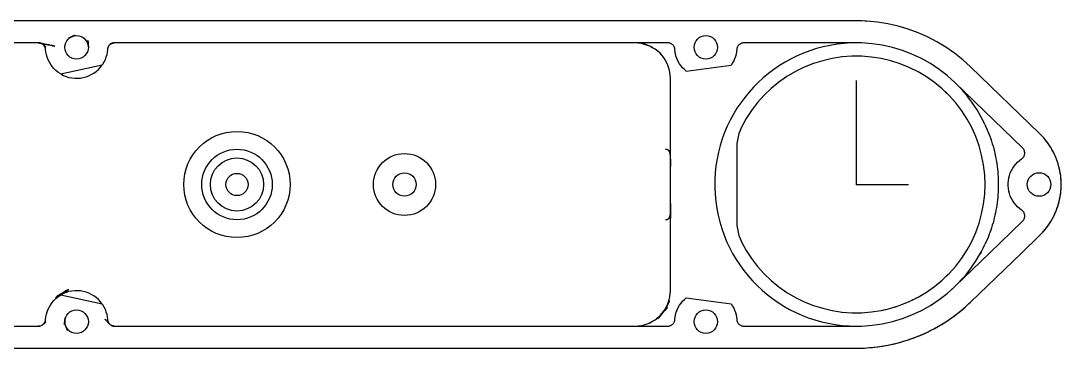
# Model space of a CAD drawing. Header units: millimetres. Extents: x -176 to 23, y -19 to 19.
# Drawn here: x -94.3 to 23.1, y -18.5 to 18.5 of the extents above; entities that cross this region are included whole.
import ezdxf

# ---------------------------------------------------------------- set-up
doc = ezdxf.new("R2010")
doc.units = ezdxf.units.MM
doc.header["$PDSIZE"] = -1

msp = doc.modelspace()

# ---------------------------------------------------------------- linework, layer by layer
at = {"color": 7, "linetype": 'Continuous', "lineweight": 25}
for p, q in [((-92.09, 15.97), (-92.09, 15.98)), ((-92.08, 15.97), (-92.09, 15.97)), ((-92.08, 15.97), (-92.08, 15.97)), ((-83.78, 16), (-83.79, 16)), ((-83.78, 16), (-83.78, 16)), ((-84.51, 15.25), (-84.51, 15.26)), ((-22.02, 14.67), (-22.06, 14.7)), ((-89.79, 12.49), (-85.11, 13.53)), ((-19.21, 12.79), (-14.13, 13.5)), ((-89.79, 12.49), (-89.79, 12.49)), ((11.28, 11.33), (11.11, 11.52)), ((12.66, 9.78), (12.67, 9.77)), ((12.67, 9.77), (12.74, 9.68)), ((14.49, 6.79), (14.94, 5.72)), ((14.46, 1.02), (14.46, 1.03)), ((13.39, -8.76), (13.34, -8.83)), ((-85.11, -13.53), (-89.79, -12.49)), ((-19.21, -12.79), (-14.13, -13.5)), ((-21.52, -13.97), (-21.65, -14.17)), ((-91.49, -15.25), (-91.49, -15.26)), ((-22.21, -14.86), (-22.12, -14.77)), ((-21.91, -14.54), (-22.09, -14.73)), ((-21.97, -14.61), (-21.89, -14.52)), ((-21.7, -14.27), (-21.85, -14.46)), ((-83.86, -15.99), (-83.85, -15.99)), ((-83.85, -15.99), (-83.85, -15.99)), ((-83.79, -16), (-83.78, -16)), ((-0.58, -15.99), (0.58, -15.99))]:
    msp.add_line(p, q, dxfattribs=at)
at = {"color": 7, "linetype": 'Continuous'}
for q in [(0, 11.76), (5.88, 0)]:
    msp.add_line((0, 0), q, dxfattribs=at)
at = {"color": 7, "linetype": 'Continuous', "lineweight": 25, "flags": 128}
for points in [[(-132, -18.5), (-52.5, -18.5), (0, -18.5), (1.18, -18.46), (2.36, -18.35), (3.53, -18.16), (4.69, -17.9), (5.83, -17.56), (6.94, -17.15), (8.02, -16.67), (9.07, -16.12), (10.09, -15.51), (11.06, -14.83), (11.99, -14.09), (12.86, -13.3), (18.6, -7.75), (20.66, -5.75), (21.13, -5.26), (21.55, -4.73), (21.93, -4.17), (22.25, -3.58), (22.53, -2.97), (22.75, -2.33), (22.92, -1.68), (23.04, -1.01), (23.09, -0.34), (23.09, 0.34), (23.04, 1.01), (22.92, 1.68), (22.75, 2.33), (22.53, 2.97), (22.25, 3.58), (21.93, 4.17), (21.55, 4.73), (21.13, 5.26), (20.66, 5.75), (12.86, 13.3), (11.99, 14.09), (11.06, 14.83), (10.09, 15.51), (9.07, 16.12), (8.02, 16.67), (6.94, 17.15), (5.83, 17.56), (4.69, 17.9), (3.53, 18.16), (2.36, 18.35), (1.18, 18.46), (0, 18.5), (-52.5, 18.5), (-132, 18.5)], [(-87.28, 16.61), (-87.24, 16.59), (-87.16, 16.52), (-87.17, 16.53), (-87.15, 16.51), (-87.08, 16.45), (-87.08, 16.45)], [(-89.79, 12.49), (-89.85, 12.53), (-90.1, 12.7), (-90.33, 12.89), (-90.55, 13.1), (-90.74, 13.33), (-90.92, 13.57), (-91.07, 13.83), (-91.21, 14.1), (-91.31, 14.38), (-91.4, 14.66), (-91.46, 14.96), (-91.49, 15.26), (-91.5, 15.32), (-91.51, 15.39), (-91.53, 15.45), (-91.55, 15.51), (-91.58, 15.57), (-91.62, 15.63), (-91.65, 15.69), (-91.7, 15.74), (-91.74, 15.79), (-91.79, 15.83), (-91.85, 15.87), (-91.91, 15.9), (-91.97, 15.93), (-92.03, 15.96), (-92.09, 15.98), (-92.16, 15.99), (-92.22, 16), (-92.29, 16), (-134.5, 16)], [(-92.23, 16), (-92.23, 16), (-92.24, 16)], [(-91.58, 15.57), (-91.58, 15.57), (-91.62, 15.63), (-91.62, 15.63), (-91.62, 15.63)], [(-86.91, 16.26), (-86.9, 16.24), (-86.85, 16.16), (-86.81, 16.08), (-86.81, 16.08)], [(-86.81, 16.08), (-86.8, 16.06), (-86.77, 15.99), (-86.76, 15.98), (-86.76, 15.98)], [(-19.21, 12.79), (-19.42, 12.98), (-19.62, 13.18), (-19.8, 13.4), (-19.96, 13.64), (-20.11, 13.89), (-20.23, 14.15), (-20.33, 14.42), (-20.41, 14.69), (-20.46, 14.97), (-20.49, 15.26), (-20.5, 15.32), (-20.51, 15.39), (-20.53, 15.45), (-20.55, 15.51), (-20.58, 15.57), (-20.62, 15.63), (-20.65, 15.69), (-20.7, 15.74), (-20.74, 15.79), (-20.79, 15.83), (-20.85, 15.87), (-20.91, 15.9), (-20.97, 15.93), (-21.03, 15.96), (-21.09, 15.98), (-21.16, 15.99), (-21.22, 16), (-21.29, 16), (-52.5, 16), (-83.71, 16), (-83.78, 16), (-83.84, 15.99), (-83.91, 15.98), (-83.97, 15.96), (-84.03, 15.93), (-84.09, 15.9), (-84.15, 15.87), (-84.21, 15.83), (-84.26, 15.79), (-84.3, 15.74), (-84.35, 15.69), (-84.38, 15.63), (-84.42, 15.57), (-84.45, 15.51), (-84.47, 15.45), (-84.49, 15.39), (-84.5, 15.32), (-84.51, 15.26), (-84.54, 14.96), (-84.6, 14.66), (-84.69, 14.38), (-84.79, 14.1), (-84.93, 13.83), (-85.08, 13.57), (-85.11, 13.53)], [(-83.97, 15.96), (-83.97, 15.96), (-83.99, 15.95)], [(-25, -16), (-24.65, -15.98), (-24.31, -15.94), (-23.96, -15.86), (-23.63, -15.76), (-23.31, -15.63), (-23, -15.46), (-22.71, -15.28), (-22.43, -15.06), (-22.17, -14.83), (-21.94, -14.57), (-21.72, -14.29), (-21.54, -14), (-21.37, -13.69), (-21.24, -13.37), (-21.14, -13.04), (-21.06, -12.69), (-21.02, -12.35), (-21, -12), (-21, 12), (-21.02, 12.35), (-21.06, 12.69), (-21.14, 13.04), (-21.24, 13.37), (-21.37, 13.69), (-21.54, 14), (-21.72, 14.29), (-21.94, 14.57), (-22.17, 14.83), (-22.43, 15.06), (-22.71, 15.28), (-23, 15.46), (-23.31, 15.63), (-23.63, 15.76), (-23.96, 15.86), (-24.31, 15.94), (-24.65, 15.98), (-25, 16)], [(-14.13, -13.5), (-13.98, -13.73), (-13.86, -13.96), (-13.75, -14.21), (-13.66, -14.46), (-13.59, -14.72), (-13.54, -14.99), (-13.51, -15.26), (-13.5, -15.32), (-13.49, -15.39), (-13.47, -15.45), (-13.45, -15.51), (-13.42, -15.57), (-13.38, -15.63), (-13.35, -15.69), (-13.3, -15.74), (-13.26, -15.79), (-13.21, -15.83), (-13.15, -15.87), (-13.09, -15.9), (-13.03, -15.93), (-12.97, -15.96), (-12.91, -15.98), (-12.84, -15.99), (-12.78, -16), (-12.71, -16), (0, -16), (0.58, -15.99), (1.75, -15.9), (2.91, -15.73), (4.05, -15.48), (5.17, -15.14), (6.26, -14.73), (7.32, -14.23), (8.34, -13.66), (9.31, -13.01), (10.23, -12.3), (11.11, -11.52), (11.13, -11.5), (15, -7.75), (18.74, -4.13), (18.79, -4.08), (18.83, -4.03), (18.87, -3.97), (18.9, -3.91), (18.93, -3.85), (18.95, -3.79), (18.97, -3.72), (18.98, -3.66), (18.98, -3.59), (18.98, -3.52), (18.98, -3.45), (18.97, -3.39), (18.95, -3.32), (18.93, -3.26), (18.9, -3.2), (18.86, -3.14), (18.83, -3.08), (18.78, -3.03), (18.74, -2.98), (18.69, -2.94), (18.63, -2.89), (18.4, -2.72), (18.17, -2.52), (17.97, -2.31), (17.78, -2.08), (17.62, -1.83), (17.47, -1.57), (17.35, -1.3), (17.25, -1.02), (17.18, -0.74), (17.13, -0.44), (17.1, -0.15), (17.1, 0.15), (17.13, 0.44), (17.18, 0.74), (17.25, 1.02), (17.35, 1.3), (17.47, 1.57), (17.62, 1.83), (17.78, 2.08), (17.97, 2.31), (18.17, 2.52), (18.4, 2.72), (18.63, 2.89), (18.69, 2.94), (18.74, 2.98), (18.78, 3.03), (18.83, 3.08), (18.86, 3.14), (18.9, 3.2), (18.93, 3.26), (18.95, 3.32), (18.97, 3.39), (18.98, 3.45), (18.98, 3.52), (18.98, 3.59), (18.98, 3.66), (18.97, 3.72), (18.95, 3.79), (18.93, 3.85), (18.9, 3.91), (18.87, 3.97), (18.83, 4.03), (18.79, 4.08), (18.74, 4.13), (11.13, 11.5), (11.11, 11.52), (10.23, 12.3), (9.31, 13.01), (8.34, 13.66), (7.32, 14.23), (6.26, 14.73), (5.17, 15.14), (4.05, 15.48), (2.91, 15.73), (1.75, 15.9), (0.58, 15.99), (0, 16), (-12.71, 16), (-12.78, 16), (-12.84, 15.99), (-12.91, 15.98), (-12.97, 15.96), (-13.03, 15.93), (-13.09, 15.9), (-13.15, 15.87), (-13.21, 15.83), (-13.26, 15.79), (-13.3, 15.74), (-13.35, 15.69), (-13.38, 15.63), (-13.42, 15.57), (-13.45, 15.51), (-13.47, 15.45), (-13.49, 15.39), (-13.5, 15.32), (-13.51, 15.26), (-13.54, 14.99), (-13.59, 14.72), (-13.66, 14.46), (-13.75, 14.21), (-13.86, 13.96), (-13.98, 13.73), (-14.13, 13.5)], [(-22.06, 14.7), (-22.06, 14.71), (-22.17, 14.83)], [(-13.5, 4.24), (-13.5, -4.24), (-13.49, -4.63), (-13.44, -5.01), (-13.37, -5.39), (-13.26, -5.76), (-13.13, -6.12), (-12.97, -6.48), (-12.44, -7.45), (-11.83, -8.38), (-11.16, -9.26), (-10.42, -10.08), (-9.62, -10.85), (-8.76, -11.56), (-7.85, -12.19), (-6.9, -12.76), (-5.9, -13.25), (-4.87, -13.66), (-3.81, -13.99), (-2.73, -14.24), (-1.63, -14.41), (-0.53, -14.49), (0.58, -14.49), (1.69, -14.4), (2.78, -14.23), (3.86, -13.98), (4.92, -13.64), (5.95, -13.22), (6.94, -12.73), (7.9, -12.16), (8.8, -11.52), (9.66, -10.82), (10.46, -10.05), (11.19, -9.22), (11.87, -8.33), (12.47, -7.4), (13, -6.43), (13.45, -5.41), (13.83, -4.37), (14.12, -3.3), (14.33, -2.21), (14.46, -1.11), (14.5, 0), (14.46, 1.11), (14.33, 2.21), (14.12, 3.3), (13.83, 4.37), (13.45, 5.41), (13, 6.43), (12.47, 7.4), (11.87, 8.33), (11.19, 9.22), (10.46, 10.05), (9.66, 10.82), (8.8, 11.52), (7.9, 12.16), (6.94, 12.73), (5.95, 13.22), (4.92, 13.64), (3.86, 13.98), (2.78, 14.23), (1.69, 14.4), (0.58, 14.49), (-0.53, 14.49), (-1.63, 14.41), (-2.73, 14.24), (-3.81, 13.99), (-4.87, 13.66), (-5.9, 13.25), (-6.9, 12.76), (-7.85, 12.19), (-8.76, 11.56), (-9.62, 10.85), (-10.42, 10.08), (-11.16, 9.26), (-11.83, 8.38), (-12.44, 7.45), (-12.97, 6.48), (-13.13, 6.12), (-13.26, 5.76), (-13.37, 5.39), (-13.44, 5.01), (-13.49, 4.63), (-13.5, 4.24)], [(18.98, 3.66), (18.97, 3.67), (18.97, 3.72)], [(14.06, -7.63), (14.06, -7.64), (13.95, -7.83), (13.95, -7.84), (13.95, -7.84)], [(12.73, -9.69), (12.67, -9.77), (12.66, -9.78), (12.65, -9.79)], [(-134.5, -16), (-92.29, -16), (-92.22, -16), (-92.16, -15.99), (-92.09, -15.98), (-92.03, -15.96), (-91.97, -15.93), (-91.91, -15.9), (-91.85, -15.87), (-91.79, -15.83), (-91.74, -15.79), (-91.7, -15.74), (-91.65, -15.69), (-91.62, -15.63), (-91.58, -15.57), (-91.55, -15.51), (-91.53, -15.45), (-91.51, -15.39), (-91.5, -15.32), (-91.49, -15.26), (-91.46, -14.96), (-91.4, -14.66), (-91.31, -14.38), (-91.21, -14.1), (-91.07, -13.83), (-90.92, -13.57), (-90.74, -13.33), (-90.55, -13.1), (-90.33, -12.89), (-90.1, -12.7), (-89.85, -12.53), (-89.79, -12.49)], [(-85.11, -13.53), (-85.08, -13.57), (-84.93, -13.83), (-84.79, -14.1), (-84.69, -14.38), (-84.6, -14.66), (-84.54, -14.96), (-84.51, -15.26), (-84.5, -15.32), (-84.49, -15.39), (-84.47, -15.45), (-84.45, -15.51), (-84.42, -15.57), (-84.38, -15.63), (-84.35, -15.69), (-84.3, -15.74), (-84.26, -15.79), (-84.21, -15.83), (-84.15, -15.87), (-84.09, -15.9), (-84.03, -15.93), (-83.97, -15.96), (-83.91, -15.98), (-83.84, -15.99), (-83.78, -16), (-83.71, -16), (-52.5, -16), (-21.29, -16), (-21.22, -16), (-21.16, -15.99), (-21.09, -15.98), (-21.03, -15.96), (-20.97, -15.93), (-20.91, -15.9), (-20.85, -15.87), (-20.79, -15.83), (-20.74, -15.79), (-20.7, -15.74), (-20.65, -15.69), (-20.62, -15.63), (-20.58, -15.57), (-20.55, -15.51), (-20.53, -15.45), (-20.51, -15.39), (-20.5, -15.32), (-20.49, -15.26), (-20.46, -14.97), (-20.41, -14.69), (-20.33, -14.42), (-20.23, -14.15), (-20.11, -13.89), (-19.96, -13.64), (-19.8, -13.4), (-19.62, -13.18), (-19.42, -12.98), (-19.21, -12.79)], [(-22.47, -15.09), (-22.43, -15.06), (-22.37, -15.01)], [(-21.76, -14.34), (-21.73, -14.29), (-21.69, -14.24)], [(-92.23, -16), (-92.23, -16), (-92.22, -16), (-92.22, -16)], [(-89.05, -16.3), (-89.09, -16.26), (-89.14, -16.17), (-89.12, -16.2), (-89.15, -16.16), (-89.19, -16.09), (-89.19, -16.09)], [(-83.99, -15.95), (-83.97, -15.96), (-83.97, -15.96)], [(-83.84, -15.99), (-83.84, -15.99), (-83.84, -15.99)], [(-23.09, -15.51), (-23, -15.46), (-22.97, -15.44)], [(-88.81, -16.54), (-88.85, -16.51), (-88.91, -16.46), (-88.91, -16.46)]]:
    msp.add_lwpolyline(points, dxfattribs=at)
at = {"color": 7, "linetype": 'Continuous', "lineweight": 25}
for centre, radius in [((-88, 15.5), 1.33), ((-17, 15.5), 1.32), ((-69.9, 0), 6), ((-69.9, 0), 3.98), ((-69.9, 0), 3), ((-51, 0), 3.5), ((-69.9, 0), 1.25), ((-51, 0), 1.32), ((20.6, 0), 1.33), ((-88, -15.5), 1.33), ((-17, -15.5), 1.32)]:
    msp.add_circle(centre, radius, dxfattribs=at)
for centre, radius, start, end in [((0, 0), 16, 92.093, 269.9968), ((-88, 15.5), 3.5, 239.2544, 325.7411), ((1.21, 0.72), 14.6, 24.5693, 39.1383), ((0, 0), 16, 309.7674, 334.8837), ((-88, -15.5), 3.5, 34.2589, 120.7456)]:
    msp.add_arc(centre, radius, start, end, dxfattribs=at)
for points, knots in [([(1.18, 18.46), (1.18, 18.46), (0.93, 18.48), (0.4, 18.48), (0.01, 18.5), (0, 18.5), (0, 18.5)], [0, 0, 0, 0, 0.003136, 0.981508, 0.991817, 1, 1, 1, 1]), ([(1.21, 18.46), (1.21, 18.46), (1.2, 18.46), (1.2, 18.46), (1.19, 18.46), (1.19, 18.46)], [0, 0, 0, 0, 0.139998, 0.793244, 1, 1, 1, 1]), ([(-88.57, 16.7), (-88.57, 16.7), (-88.55, 16.7), (-89.27, 16.4), (-87.84, 17), (-88.49, 16.73), (-88.48, 16.74), (-88.47, 16.74)], [0, 0, 0, 0, 0.0426517, 0.4904601, 0.5017992, 0.9194624, 1, 1, 1, 1]), ([(-88.81, 16.54), (-88.84, 16.53), (-88.87, 16.51), (-88.58, 16.7), (-88.67, 16.65), (-88.67, 16.64), (-88.67, 16.64)], [0, 0, 0, 0, 0.438096, 0.533651, 0.937048, 1, 1, 1, 1]), ([(-88.71, 16.62), (-88.75, 16.6), (-88.81, 16.57), (-88.57, 16.69), (-88.58, 16.69), (-88.58, 16.69)], [0, 0, 0, 0, 0.72668, 0.8475, 1, 1, 1, 1]), ([(-88.48, 16.74), (-88.49, 16.73), (-88.5, 16.73), (-88.4, 16.76), (-88.36, 16.77)], [0, 0, 0, 0, 0.665164, 1, 1, 1, 1]), ([(-87.44, 16.7), (-87.44, 16.7), (-87.44, 16.7), (-87.42, 16.69), (-87.41, 16.68), (-87.41, 16.68)], [0, 0, 0, 0, 0.156088, 0.493367, 1, 1, 1, 1]), ([(-87.08, 16.45), (-87.13, 16.51), (-87.2, 16.58), (-86.91, 16.26), (-86.97, 16.33), (-87.02, 16.4)], [0, 0, 0, 0, 0.494946, 0.536157, 1, 1, 1, 1]), ([(-86.69, 15.7), (-86.71, 16.2), (-86.73, 16.71), (-86.68, 15.58), (-86.68, 15.56)], [0, 0, 0, 0, 0.984061, 1, 1, 1, 1]), ([(-92.28, 16), (-92.28, 16), (-92.28, 16), (-91.89, 15.98), (-92.06, 15.99), (-92.23, 16)], [0, 0, 0, 0, 0.020085, 0.080358, 1, 1, 1, 1]), ([(-92.2, 15.99), (-92.2, 15.99), (-92.2, 15.99), (-92.09, 15.98), (-92.13, 15.99), (-92.16, 15.99)], [0, 0, 0, 0, 0.017223, 0.236341, 1, 1, 1, 1]), ([(-92.16, 15.99), (-92.16, 15.99), (-92.16, 15.99), (-92.16, 15.99), (-92.17, 15.99)], [0, 0, 0, 0, 0.397608, 1, 1, 1, 1]), ([(-92.16, 15.99), (-92.13, 15.98), (-89.25, 15.38), (-90.68, 15.68), (-92.09, 15.97)], [0, 0, 0, 0, 0.007504, 1, 1, 1, 1]), ([(-92.02, 15.95), (-92.02, 15.95), (-92.03, 15.96), (-92.03, 15.96), (-92.03, 15.96)], [0, 0, 0, 0, 0.848282, 1, 1, 1, 1]), ([(-91.96, 15.93), (-91.96, 15.93), (-91.96, 15.93), (-91.97, 15.93), (-91.96, 15.93), (-91.97, 15.93), (-91.97, 15.93)], [0, 0, 0, 0, 0.109673, 0.200668, 0.846173, 1, 1, 1, 1]), ([(-91.9, 15.9), (-91.89, 15.9), (-91.89, 15.89), (-91.94, 15.92), (-91.93, 15.91), (-91.91, 15.9)], [0, 0, 0, 0, 0.247606, 0.259778, 1, 1, 1, 1]), ([(-91.84, 15.86), (-91.84, 15.86), (-91.83, 15.85), (-91.83, 15.86), (-91.86, 15.88), (-91.86, 15.87), (-91.85, 15.87)], [0, 0, 0, 0, 0.232997, 0.596072, 0.617907, 1, 1, 1, 1]), ([(-91.79, 15.82), (-91.79, 15.82), (-91.79, 15.82), (-91.81, 15.84), (-91.81, 15.84), (-91.8, 15.83)], [0, 0, 0, 0, 0.151122, 0.194658, 1, 1, 1, 1]), ([(-91.74, 15.78), (-91.74, 15.78), (-91.74, 15.78), (-91.75, 15.79), (-91.75, 15.79)], [0, 0, 0, 0, 0.358214, 1, 1, 1, 1]), ([(-91.7, 15.74), (-91.5, 15.53), (-91.31, 15.32), (-91.7, 15.74), (-91.7, 15.74), (-91.7, 15.74)], [0, 0, 0, 0, 0.994578, 0.996881, 1, 1, 1, 1]), ([(-91.62, 15.63), (-91.62, 15.63), (-91.62, 15.63), (-91.65, 15.69), (-91.65, 15.69), (-91.65, 15.69)], [0, 0, 0, 0, 0.0012138, 0.9978123, 1, 1, 1, 1]), ([(-91.51, 15.39), (-91.51, 15.39), (-91.51, 15.39), (-91.53, 15.45), (-91.53, 15.45), (-91.53, 15.45), (-91.53, 15.45), (-91.53, 15.45), (-91.55, 15.51), (-91.55, 15.51), (-91.55, 15.51)], [0, 0, 0, 0, 0.002538, 0.500304, 0.501721, 0.502329, 0.502433, 0.502682, 0.999845, 1, 1, 1, 1]), ([(-89.32, 15.63), (-89.32, 15.63), (-89.32, 15.64), (-89.32, 15.65), (-89.31, 15.66)], [0, 0, 0, 0, 0.120604, 1, 1, 1, 1]), ([(-86.76, 15.97), (-86.77, 15.99), (-86.77, 16.01), (-86.73, 15.88), (-86.73, 15.87), (-86.73, 15.88), (-86.73, 15.88)], [0, 0, 0, 0, 0.2664343, 0.3287282, 0.4958081, 1, 1, 1, 1]), ([(-86.72, 15.85), (-86.72, 15.85), (-86.72, 15.85), (-86.71, 15.81), (-86.71, 15.8), (-86.71, 15.8)], [0, 0, 0, 0, 0.325684, 0.493042, 1, 1, 1, 1]), ([(-86.69, 15.27), (-86.69, 15.27), (-86.69, 15.27), (-86.7, 15.25), (-86.7, 15.24)], [0, 0, 0, 0, 0.409441, 1, 1, 1, 1]), ([(-83.91, 15.97), (-83.86, 15.98), (-83.73, 16.01), (-84.59, 15.83), (-83.64, 16.03), (-83.87, 15.98), (-83.86, 15.99), (-83.85, 15.99)], [0, 0, 0, 0, 0.344866, 0.79443, 0.805489, 0.956643, 1, 1, 1, 1]), ([(-84.45, 15.51), (-84.45, 15.51), (-84.45, 15.51), (-84.47, 15.45), (-84.47, 15.45), (-84.47, 15.45), (-84.49, 15.39), (-84.49, 15.39), (-84.49, 15.39)], [0, 0, 0, 0, 0.000424, 0.497596, 0.497711, 0.498023, 0.996364, 1, 1, 1, 1]), ([(-84.38, 15.63), (-84.38, 15.63), (-84.38, 15.63), (-84.42, 15.57), (-84.42, 15.57), (-84.42, 15.57)], [0, 0, 0, 0, 0.00207, 0.996874, 1, 1, 1, 1]), ([(-84.35, 15.69), (-84.35, 15.69), (-84.35, 15.69), (-84.38, 15.63), (-84.38, 15.63), (-84.38, 15.63)], [0, 0, 0, 0, 0.001679, 0.998602, 1, 1, 1, 1]), ([(-84.25, 15.79), (-84.25, 15.79), (-84.26, 15.79), (-84.26, 15.78), (-84.26, 15.78), (-84.26, 15.78)], [0, 0, 0, 0, 0.455855, 0.705562, 1, 1, 1, 1]), ([(-84.2, 15.83), (-84.2, 15.83), (-84.2, 15.83), (-84.21, 15.83), (-84.21, 15.82), (-84.21, 15.82)], [0, 0, 0, 0, 0.43386, 0.621519, 1, 1, 1, 1]), ([(-84.15, 15.87), (-84.13, 15.88), (-84.12, 15.89), (-84.16, 15.86), (-84.16, 15.86), (-84.16, 15.86)], [0, 0, 0, 0, 0.896385, 0.915275, 1, 1, 1, 1]), ([(-84.09, 15.9), (-84.08, 15.91), (-84.07, 15.92), (-84.12, 15.89), (-84.11, 15.89), (-84.1, 15.9)], [0, 0, 0, 0, 0.498717, 0.510184, 1, 1, 1, 1]), ([(-84.03, 15.93), (-84.03, 15.93), (-84.05, 15.92), (-84.03, 15.93), (-84.04, 15.93), (-84.04, 15.93), (-84.04, 15.93)], [0, 0, 0, 0, 0.052284, 0.709835, 0.815502, 1, 1, 1, 1]), ([(-83.96, 15.96), (-83.94, 15.96), (-83.93, 15.97), (-83.92, 15.97), (-83.92, 15.97)], [0, 0, 0, 0, 0.9231588, 1, 1, 1, 1]), ([(-83.9, 15.98), (-83.9, 15.98), (-83.91, 15.98), (-83.91, 15.97), (-83.92, 15.97), (-83.92, 15.97)], [0, 0, 0, 0, 0.235493, 0.354692, 1, 1, 1, 1]), ([(-83.84, 15.99), (-83.84, 15.99), (-83.84, 15.99), (-83.85, 15.99), (-83.85, 15.99), (-83.86, 15.99)], [0, 0, 0, 0, 0.021092, 0.284182, 1, 1, 1, 1]), ([(-83.85, 15.99), (-83.85, 15.99), (-83.84, 15.99), (-83.78, 16), (-83.78, 16), (-83.78, 16)], [0, 0, 0, 0, 0.125031, 0.960425, 1, 1, 1, 1]), ([(-23.65, 15.76), (-23.68, 15.77), (-24.61, 16.07), (-22.66, 15.4), (-25.04, 16.34), (-23.38, 15.65), (-23.37, 15.65), (-23.36, 15.65)], [0, 0, 0, 0, 0.013458, 0.4282233, 0.9481233, 0.9899225, 1, 1, 1, 1]), ([(-22.99, 15.46), (-22.99, 15.46), (-23.01, 15.47), (-23.05, 15.49), (-23.08, 15.51)], [0, 0, 0, 0, 0.194706, 1, 1, 1, 1]), ([(-2.73, 14.24), (-2.73, 14.24), (-2.73, 14.24), (-2.73, 14.24), (-2.73, 14.24)], [0, 0, 0, 0, 0.544205, 1, 1, 1, 1]), ([(-1.63, 14.41), (-1.63, 14.41), (-1.63, 14.41), (-1.64, 14.41), (-1.64, 14.41)], [0, 0, 0, 0, 0.5063637, 1, 1, 1, 1]), ([(-0.52, 14.49), (-0.53, 14.49), (-0.53, 14.49), (-0.53, 14.49), (-0.53, 14.49)], [0, 0, 0, 0, 0.395121, 1, 1, 1, 1]), ([(0.59, 14.49), (0.59, 14.49), (0.58, 14.49), (0.58, 14.49), (0.57, 14.49)], [0, 0, 0, 0, 0.381178, 1, 1, 1, 1]), ([(2.79, 14.23), (2.79, 14.23), (2.78, 14.23), (2.78, 14.23), (2.78, 14.23)], [0, 0, 0, 0, 0.599961, 1, 1, 1, 1]), ([(11.99, 14.09), (11.99, 14.09), (11.99, 14.09), (11.99, 14.09), (11.99, 14.09), (11.99, 14.09)], [0, 0, 0, 0, 0.463692, 0.946545, 1, 1, 1, 1]), ([(-5.89, 13.25), (-5.9, 13.25), (-5.9, 13.25), (-5.9, 13.24), (-5.91, 13.24)], [0, 0, 0, 0, 0.488774, 1, 1, 1, 1]), ([(-4.87, 13.66), (-4.87, 13.66), (-4.87, 13.66), (-4.87, 13.66), (-4.88, 13.66)], [0, 0, 0, 0, 0.415739, 1, 1, 1, 1]), ([(-3.81, 13.99), (-3.81, 13.99), (-3.81, 13.99), (-3.81, 13.99), (-3.81, 13.99)], [0, 0, 0, 0, 0.4349576, 1, 1, 1, 1]), ([(3.87, 13.97), (3.87, 13.97), (3.86, 13.98), (3.86, 13.98), (3.86, 13.98)], [0, 0, 0, 0, 0.535327, 1, 1, 1, 1]), ([(4.93, 13.64), (4.93, 13.64), (4.92, 13.64), (4.91, 13.64), (4.91, 13.64)], [0, 0, 0, 0, 0.413481, 1, 1, 1, 1]), ([(5.95, 13.22), (5.95, 13.22), (5.95, 13.22), (5.94, 13.23), (5.94, 13.23)], [0, 0, 0, 0, 0.34954, 1, 1, 1, 1]), ([(-7.85, 12.19), (-7.85, 12.19), (-7.85, 12.19), (-7.85, 12.19), (-7.86, 12.19)], [0, 0, 0, 0, 0.401453, 1, 1, 1, 1]), ([(6.95, 12.72), (6.95, 12.73), (6.94, 12.73), (6.94, 12.73), (6.93, 12.73)], [0, 0, 0, 0, 0.550543, 1, 1, 1, 1]), ([(7.9, 12.16), (7.9, 12.16), (7.89, 12.16), (7.89, 12.17), (7.89, 12.17)], [0, 0, 0, 0, 0.42472, 1, 1, 1, 1]), ([(-9.61, 10.85), (-9.62, 10.85), (-9.62, 10.85), (-9.62, 10.85), (-9.62, 10.85)], [0, 0, 0, 0, 0.546112, 1, 1, 1, 1]), ([(-8.76, 11.56), (-8.76, 11.56), (-8.76, 11.55), (-8.76, 11.55), (-8.76, 11.55)], [0, 0, 0, 0, 0.464635, 1, 1, 1, 1]), ([(8.81, 11.52), (8.81, 11.52), (8.8, 11.52), (8.8, 11.53), (8.79, 11.53)], [0, 0, 0, 0, 0.363072, 1, 1, 1, 1]), ([(10.05, 10.44), (10.12, 10.37), (10.38, 10.12), (9.84, 10.66), (9.66, 10.82), (9.66, 10.82)], [0, 0, 0, 0, 0.275399, 0.999484, 1, 1, 1, 1]), ([(9.67, 10.81), (9.67, 10.81), (9.66, 10.81), (9.66, 10.81), (9.66, 10.81)], [0, 0, 0, 0, 0.568316, 1, 1, 1, 1]), ([(11.28, 11.33), (11.55, 11.07), (11.81, 10.8), (11.92, 10.68), (11.92, 10.68), (11.92, 10.68), (11.92, 10.68), (11.93, 10.66), (11.92, 10.67), (12.01, 10.56), (12.29, 10.23), (12.53, 9.94)], [0, 0, 0, 0, 0.445459, 0.445489, 0.44564, 0.446211, 0.446308, 0.446385, 0.489901, 0.543498, 1, 1, 1, 1]), ([(-10.42, 10.09), (-10.42, 10.09), (-10.42, 10.08), (-10.42, 10.08), (-10.42, 10.08)], [0, 0, 0, 0, 0.369413, 1, 1, 1, 1]), ([(10.46, 10.04), (10.46, 10.04), (10.46, 10.05), (10.45, 10.05), (10.45, 10.06)], [0, 0, 0, 0, 0.387645, 1, 1, 1, 1]), ([(-11.83, 8.38), (-11.83, 8.38), (-11.83, 8.38), (-11.84, 8.38), (-11.84, 8.37)], [0, 0, 0, 0, 0.517779, 1, 1, 1, 1]), ([(-11.16, 9.26), (-11.16, 9.26), (-11.16, 9.26), (-11.16, 9.26), (-11.16, 9.25)], [0, 0, 0, 0, 0.441769, 1, 1, 1, 1]), ([(11.2, 9.21), (11.2, 9.21), (11.19, 9.22), (11.19, 9.22), (11.19, 9.22)], [0, 0, 0, 0, 0.337365, 1, 1, 1, 1]), ([(11.87, 8.32), (11.87, 8.33), (11.87, 8.33), (11.86, 8.34), (11.86, 8.34)], [0, 0, 0, 0, 0.670196, 1, 1, 1, 1]), ([(-12.44, 7.45), (-12.44, 7.45), (-12.44, 7.45), (-12.44, 7.45), (-12.44, 7.45)], [0, 0, 0, 0, 0.5003002, 1, 1, 1, 1]), ([(12.48, 7.38), (12.47, 7.39), (12.47, 7.4), (12.46, 7.41), (12.46, 7.41)], [0, 0, 0, 0, 0.56814, 1, 1, 1, 1]), ([(-13.13, 6.13), (-13.13, 6.12), (-13.13, 6.12), (-13.13, 6.12), (-13.13, 6.12)], [0, 0, 0, 0, 0.353185, 1, 1, 1, 1]), ([(13, 6.42), (13, 6.42), (13, 6.43), (13, 6.43), (13, 6.43)], [0, 0, 0, 0, 0.708147, 1, 1, 1, 1]), ([(-13.26, 5.76), (-13.26, 5.76), (-13.26, 5.76), (-13.26, 5.76), (-13.26, 5.76)], [0, 0, 0, 0, 0.574755, 1, 1, 1, 1]), ([(13.46, 5.39), (13.46, 5.4), (13.45, 5.41), (13.45, 5.42), (13.45, 5.43)], [0, 0, 0, 0, 0.6154598, 1, 1, 1, 1]), ([(14.94, 5.72), (15.08, 5.35), (15.34, 4.62), (15.63, 3.48), (15.84, 2.33), (15.97, 1.17), (16.01, 0), (15.97, -1.17), (15.84, -2.33), (15.63, -3.48), (15.33, -4.61), (14.96, -5.72), (14.65, -6.44), (14.49, -6.79)], [0, 0, 0, 0, 0.090909, 0.181818, 0.272727, 0.363636, 0.454545, 0.545455, 0.636364, 0.727273, 0.818182, 0.909091, 1, 1, 1, 1]), ([(21.55, 4.74), (21.54, 4.74), (21.44, 4.88), (21.29, 5.06), (21.13, 5.26), (21.13, 5.26), (21.13, 5.26)], [0, 0, 0, 0, 0.028979, 0.96677, 0.991583, 1, 1, 1, 1]), ([(21.92, 4.18), (21.92, 4.18), (21.9, 4.22), (21.68, 4.53), (21.57, 4.71), (21.56, 4.72), (21.55, 4.73)], [0, 0, 0, 0, 0.034469, 0.912605, 0.977859, 1, 1, 1, 1]), ([(-21.55, 4), (-21.54, 4), (-21.52, 4), (-21.5, 4), (-21.47, 4), (-21.44, 3.99), (-21.4, 3.99), (-21.37, 3.97), (-21.35, 3.97), (-21.32, 3.95), (-21.3, 3.94), (-21.27, 3.92), (-21.25, 3.9), (-21.22, 3.88), (-21.21, 3.86), (-21.19, 3.84), (-21.17, 3.81), (-21.15, 3.78), (-21.13, 3.74), (-21.12, 3.72), (-21.12, 3.71), (-21.11, 3.68), (-21.09, 3.64), (-21.08, 3.59), (-21.07, 3.55), (-21.06, 3.51), (-21.05, 3.47), (-21.05, 3.43), (-21.04, 3.37), (-21.03, 3.33), (-21.03, 3.28), (-21.02, 3.23), (-21.02, 3.17), (-21.01, 3.12), (-21.01, 3.07), (-21.01, 3.03), (-21.01, 2.95), (-21.01, 2.89), (-21, 2.8), (-21, 2.75), (-21, 2.68), (-21, 2.62), (-21, 2.56), (-21, 2.46), (-21, 2.4), (-21, 2.3), (-21, 2.24), (-21, 2.14), (-21, 2.09), (-21, 2.04)], [0, 0, 0, 0, 0.006043, 0.040522, 0.041216, 0.067936, 0.091124, 0.128261, 0.139844, 0.144265, 0.186597, 0.187221, 0.233599, 0.244879, 0.251065, 0.279663, 0.301635, 0.325193, 0.357671, 0.364487, 0.37057, 0.385631, 0.413124, 0.433051, 0.468183, 0.479945, 0.491862, 0.522959, 0.526669, 0.573545, 0.577543, 0.593167, 0.632016, 0.642486, 0.649803, 0.686428, 0.691276, 0.739835, 0.740806, 0.788444, 0.795175, 0.802937, 0.849539, 0.8529, 0.90219, 0.903897, 0.951123, 0.958256, 1, 1, 1, 1]), ([(-13.49, 4.63), (-13.49, 4.63), (-13.49, 4.63), (-13.49, 4.63), (-13.49, 4.63)], [0, 0, 0, 0, 0.739184, 1, 1, 1, 1]), ([(13.83, 4.35), (13.83, 4.36), (13.83, 4.37), (13.82, 4.38), (13.82, 4.39)], [0, 0, 0, 0, 0.512345, 1, 1, 1, 1]), ([(22.25, 3.58), (22.25, 3.58), (22.24, 3.6), (22.04, 3.97), (21.94, 4.14), (21.93, 4.16), (21.93, 4.17)], [0, 0, 0, 0, 0.0189061, 0.8260417, 0.9394482, 1, 1, 1, 1]), ([(22.27, 3.54), (22.27, 3.54), (22.27, 3.55), (22.25, 3.59), (22.25, 3.58), (22.25, 3.58)], [0, 0, 0, 0, 0.397196, 0.968371, 1, 1, 1, 1]), ([(14.12, 3.29), (14.12, 3.29), (14.12, 3.3), (14.12, 3.31), (14.12, 3.32)], [0, 0, 0, 0, 0.365823, 1, 1, 1, 1]), ([(22.53, 2.96), (22.53, 2.96), (22.53, 2.97), (22.53, 2.97), (22.53, 2.97), (22.53, 2.97)], [0, 0, 0, 0, 0.202175, 0.857338, 1, 1, 1, 1]), ([(14.33, 2.21), (14.33, 2.21), (14.33, 2.21), (14.33, 2.22), (14.33, 2.22)], [0, 0, 0, 0, 0.296971, 1, 1, 1, 1]), ([(22.92, 1.68), (22.92, 1.7), (22.88, 1.85), (22.82, 2.08), (22.75, 2.34), (22.75, 2.33), (22.75, 2.33)], [0, 0, 0, 0, 0.063886, 0.870384, 0.918893, 1, 1, 1, 1]), ([(23.04, 1.01), (23.04, 1.01), (23.04, 1.01), (23.02, 1.13), (22.97, 1.38), (22.93, 1.63), (22.93, 1.65), (22.92, 1.66), (22.92, 1.67)], [0, 0, 0, 0, 0.012062, 0.053867, 0.83654, 0.938591, 0.977388, 1, 1, 1, 1]), ([(23.09, 0.34), (23.09, 0.34), (23.09, 0.37), (23.05, 0.75), (23.04, 0.98), (23.04, 1), (23.04, 1)], [0, 0, 0, 0, 0.018004, 0.862916, 0.926989, 1, 1, 1, 1]), ([(23.09, 0.29), (23.09, 0.3), (23.09, 0.31), (23.09, 0.35), (23.09, 0.34), (23.09, 0.34)], [0, 0, 0, 0, 0.364261, 0.957963, 1, 1, 1, 1]), ([(14.46, -1.11), (14.46, -1.11), (14.46, -1.11), (14.46, -1.1), (14.46, -1.1)], [0, 0, 0, 0, 0.256781, 1, 1, 1, 1]), ([(22.92, -1.67), (22.92, -1.67), (22.93, -1.65), (22.99, -1.27), (23.03, -1.06), (23.03, -1.03), (23.04, -1.01)], [0, 0, 0, 0, 0.084225, 0.859687, 0.953942, 1, 1, 1, 1]), ([(23.04, -1), (23.04, -0.98), (23.06, -0.77), (23.08, -0.57), (23.09, -0.34), (23.09, -0.34), (23.09, -0.34)], [0, 0, 0, 0, 0.07269, 0.878479, 0.964908, 1, 1, 1, 1]), ([(-21, -2.16), (-21, -2.68), (-21, -3.23), (-21, -3.78), (-21, -3.82)], [0, 0, 0, 0, 0.929606, 1, 1, 1, 1]), ([(14.33, -2.22), (14.33, -2.22), (14.33, -2.21), (14.33, -2.21), (14.33, -2.21)], [0, 0, 0, 0, 0.672521, 1, 1, 1, 1]), ([(22.53, -2.97), (22.53, -2.96), (22.53, -2.96), (22.63, -2.69), (22.7, -2.5), (22.75, -2.35), (22.75, -2.34)], [0, 0, 0, 0, 0.008938, 0.149976, 0.906443, 1, 1, 1, 1]), ([(22.75, -2.33), (22.76, -2.32), (22.76, -2.3), (22.87, -1.88), (22.91, -1.71), (22.92, -1.69), (22.92, -1.68)], [0, 0, 0, 0, 0.073348, 0.776152, 0.916139, 1, 1, 1, 1]), ([(-21, -2.48), (-21, -2.49), (-21, -2.54), (-21, -2.6), (-21, -2.66), (-21, -2.72), (-21, -2.78), (-21.01, -2.87), (-21.01, -2.93), (-21.01, -3.01), (-21.01, -3.06), (-21.01, -3.11), (-21.02, -3.15), (-21.02, -3.2), (-21.02, -3.25), (-21.03, -3.3), (-21.03, -3.36), (-21.04, -3.41), (-21.05, -3.46), (-21.06, -3.49), (-21.06, -3.52), (-21.07, -3.58), (-21.09, -3.62), (-21.1, -3.66), (-21.11, -3.69), (-21.12, -3.71), (-21.13, -3.74), (-21.14, -3.77), (-21.16, -3.8), (-21.19, -3.84), (-21.21, -3.86), (-21.22, -3.88), (-21.24, -3.89), (-21.26, -3.91), (-21.28, -3.93), (-21.3, -3.94), (-21.32, -3.95), (-21.35, -3.97), (-21.38, -3.97), (-21.4, -3.99), (-21.45, -3.99), (-21.47, -4), (-21.5, -4), (-21.52, -4), (-21.54, -4), (-21.54, -4)], [0, 0, 0, 0, 0.015326, 0.054713, 0.069606, 0.078641, 0.12704, 0.141959, 0.183468, 0.205295, 0.239227, 0.247961, 0.268668, 0.294635, 0.313914, 0.332113, 0.369133, 0.395689, 0.423244, 0.432009, 0.459474, 0.476636, 0.52357, 0.529693, 0.55562, 0.580072, 0.588192, 0.610367, 0.653418, 0.66451, 0.712424, 0.718532, 0.719479, 0.772904, 0.786689, 0.78742, 0.836686, 0.847466, 0.855328, 0.907919, 0.925599, 0.957522, 0.96937, 0.997647, 1, 1, 1, 1]), ([(14.12, -3.31), (14.12, -3.31), (14.12, -3.3), (14.12, -3.29), (14.12, -3.29)], [0, 0, 0, 0, 0.5425071, 1, 1, 1, 1]), ([(22.26, -3.57), (22.27, -3.55), (22.35, -3.38), (22.44, -3.17), (22.52, -3), (22.53, -2.97)], [0, 0, 0, 0, 0.118024, 0.842638, 1, 1, 1, 1]), ([(-13.49, -4.63), (-13.49, -4.63), (-13.49, -4.63), (-13.49, -4.63), (-13.49, -4.63)], [0, 0, 0, 0, 0.348354, 1, 1, 1, 1]), ([(13.82, -4.38), (13.82, -4.38), (13.83, -4.37), (13.83, -4.36), (13.83, -4.35)], [0, 0, 0, 0, 0.431763, 1, 1, 1, 1]), ([(21.55, -4.73), (21.55, -4.73), (21.68, -4.56), (21.77, -4.4), (21.92, -4.18), (21.92, -4.18), (21.92, -4.18)], [0, 0, 0, 0, 0.0148033, 0.8672356, 0.9239328, 1, 1, 1, 1]), ([(21.93, -4.16), (21.92, -4.18), (21.9, -4.22), (22.21, -3.67), (22.18, -3.72), (22.25, -3.6), (22.25, -3.59), (22.25, -3.59)], [0, 0, 0, 0, 0.354967, 0.62542, 0.977609, 0.993081, 1, 1, 1, 1]), ([(-13.44, -5.01), (-13.44, -5.01), (-13.44, -5.01), (-13.44, -5.01), (-13.44, -5.01)], [0, 0, 0, 0, 0.568525, 1, 1, 1, 1]), ([(13.45, -5.42), (13.45, -5.42), (13.45, -5.41), (13.45, -5.41), (13.45, -5.41)], [0, 0, 0, 0, 0.400404, 1, 1, 1, 1]), ([(20.66, -5.75), (20.67, -5.74), (20.81, -5.6), (20.99, -5.41), (21.12, -5.27), (21.12, -5.26)], [0, 0, 0, 0, 0.042443, 0.940312, 1, 1, 1, 1]), ([(21.13, -5.26), (21.13, -5.26), (21.14, -5.24), (21.28, -5.07), (21.42, -4.9), (21.54, -4.74), (21.55, -4.74)], [0, 0, 0, 0, 0.009047, 0.08259, 0.968513, 1, 1, 1, 1]), ([(12.99, -6.44), (12.99, -6.44), (13, -6.43), (13, -6.42), (13, -6.42)], [0, 0, 0, 0, 0.659328, 1, 1, 1, 1]), ([(-12.44, -7.44), (-12.44, -7.45), (-12.44, -7.45), (-12.44, -7.45), (-12.44, -7.45)], [0, 0, 0, 0, 0.516661, 1, 1, 1, 1]), ([(12.46, -7.42), (12.46, -7.41), (12.47, -7.4), (12.47, -7.39), (12.48, -7.39)], [0, 0, 0, 0, 0.560208, 1, 1, 1, 1]), ([(-11.16, -9.26), (-11.16, -9.26), (-11.16, -9.26), (-11.16, -9.26), (-11.16, -9.26)], [0, 0, 0, 0, 0.5383571, 1, 1, 1, 1]), ([(11.19, -9.22), (11.19, -9.22), (11.19, -9.22), (11.2, -9.21), (11.2, -9.21)], [0, 0, 0, 0, 0.499244, 1, 1, 1, 1]), ([(11.86, -8.34), (11.86, -8.34), (11.87, -8.33), (11.87, -8.32), (11.88, -8.32)], [0, 0, 0, 0, 0.463498, 1, 1, 1, 1]), ([(-90.1, -12.7), (-90.1, -12.7), (-90.08, -12.69), (-86.72, -10.38), (-92.05, -13.79), (-89.79, -12.49), (-89.79, -12.49)], [0, 0, 0, 0, 0.000068, 0.036288, 0.999985, 1, 1, 1, 1]), ([(-10.42, -10.08), (-10.42, -10.08), (-10.42, -10.08), (-10.42, -10.09), (-10.42, -10.09)], [0, 0, 0, 0, 0.5000096, 1, 1, 1, 1]), ([(9.85, -10.63), (9.85, -10.63), (9.89, -10.58), (10.33, -10.17), (10.46, -10.04), (10.46, -10.04)], [0, 0, 0, 0, 0.009308, 0.995344, 1, 1, 1, 1]), ([(-9.62, -10.85), (-9.62, -10.85), (-9.62, -10.85), (-9.62, -10.85), (-9.62, -10.85)], [0, 0, 0, 0, 0.542653, 1, 1, 1, 1]), ([(8.8, -11.53), (8.8, -11.52), (8.8, -11.52), (8.81, -11.52), (8.81, -11.52)], [0, 0, 0, 0, 0.47644, 1, 1, 1, 1]), ([(9.65, -10.82), (9.65, -10.82), (9.66, -10.82), (9.66, -10.81), (9.66, -10.81)], [0, 0, 0, 0, 0.595323, 1, 1, 1, 1]), ([(-21.38, -13.69), (-21.13, -13.21), (-20.86, -12.71), (-21.62, -14.16), (-21.54, -14), (-21.47, -13.87)], [0, 0, 0, 0, 0.716594, 0.760175, 1, 1, 1, 1]), ([(-7.85, -12.19), (-7.85, -12.19), (-7.85, -12.19), (-7.85, -12.19), (-7.85, -12.19)], [0, 0, 0, 0, 0.499017, 1, 1, 1, 1]), ([(-6.9, -12.75), (-6.9, -12.75), (-6.9, -12.76), (-6.89, -12.76), (-6.89, -12.76)], [0, 0, 0, 0, 0.517555, 1, 1, 1, 1]), ([(6.09, -13.15), (6.09, -13.15), (6.24, -13.07), (6.77, -12.82), (6.94, -12.73), (6.94, -12.73)], [0, 0, 0, 0, 0.006691, 0.997698, 1, 1, 1, 1]), ([(-22.15, -14.8), (-21.86, -14.45), (-21.51, -14.02), (-22.82, -15.71), (-21.8, -14.32), (-20.92, -13.46), (-22.24, -14.91), (-22.3, -14.95), (-22.34, -14.98)], [0, 0, 0, 0, 0.0945195, 0.1141758, 0.504281, 0.9046139, 0.9251778, 1, 1, 1, 1]), ([(-5.91, -13.24), (-5.9, -13.24), (-5.9, -13.25), (-5.9, -13.25), (-5.9, -13.25)], [0, 0, 0, 0, 0.553265, 1, 1, 1, 1]), ([(-4.87, -13.66), (-4.87, -13.66), (-4.87, -13.66), (-4.87, -13.66), (-4.87, -13.66)], [0, 0, 0, 0, 0.55486, 1, 1, 1, 1]), ([(-3.82, -13.99), (-3.81, -13.99), (-3.81, -13.99), (-3.81, -13.99), (-3.81, -13.99)], [0, 0, 0, 0, 0.494759, 1, 1, 1, 1]), ([(2.88, -14.21), (2.88, -14.21), (2.95, -14.18), (3.61, -14.05), (3.86, -13.98), (3.86, -13.98)], [0, 0, 0, 0, 0.00761, 0.99923, 1, 1, 1, 1]), ([(3.88, -13.97), (3.88, -13.97), (4.05, -13.91), (4.74, -13.7), (4.92, -13.64), (4.92, -13.64)], [0, 0, 0, 0, 0.000618, 0.996073, 1, 1, 1, 1]), ([(5.94, -13.23), (5.94, -13.23), (5.95, -13.22), (5.95, -13.22), (5.96, -13.22)], [0, 0, 0, 0, 0.574062, 1, 1, 1, 1]), ([(11.99, -14.09), (11.99, -14.09), (12.01, -14.07), (12.3, -13.81), (12.6, -13.55), (12.86, -13.3), (12.86, -13.3)], [0, 0, 0, 0, 0.0081314, 0.0522083, 0.9794082, 1, 1, 1, 1]), ([(-89.32, -15.4), (-89.31, -15.34), (-89.29, -15.21), (-89.43, -16.21), (-89.28, -15.09), (-89.3, -15.2), (-89.31, -15.3)], [0, 0, 0, 0, 0.350178, 0.84545, 0.863923, 1, 1, 1, 1]), ([(-89.31, -15.28), (-89.31, -15.28), (-89.31, -15.29), (-89.29, -15.21), (-89.28, -15.17)], [0, 0, 0, 0, 0.475755, 1, 1, 1, 1]), ([(-89.28, -15.16), (-89.28, -15.16), (-89.28, -15.16), (-89.26, -15.1), (-89.25, -15.05)], [0, 0, 0, 0, 0.209668, 1, 1, 1, 1]), ([(-89.25, -15.05), (-89.25, -15.05), (-89.25, -15.05), (-89.24, -15.02), (-89.23, -15)], [0, 0, 0, 0, 0.373389, 1, 1, 1, 1]), ([(-84.3, -15.74), (-84.3, -15.74), (-84.25, -15.79), (-85.39, -14.55), (-84.3, -15.74), (-84.3, -15.74)], [0, 0, 0, 0, 0.000008, 0.998242, 1, 1, 1, 1]), ([(-22.4, -15.04), (-22.39, -15.02), (-22.34, -14.98), (-22.16, -14.86), (-22.67, -15.25), (-22.66, -15.24), (-22.66, -15.24)], [0, 0, 0, 0, 0.332141, 0.79204, 0.95682, 1, 1, 1, 1]), ([(-2.74, -14.24), (-2.73, -14.24), (-2.73, -14.24), (-2.73, -14.24), (-2.72, -14.24)], [0, 0, 0, 0, 0.551664, 1, 1, 1, 1]), ([(-1.64, -14.41), (-1.64, -14.41), (-1.63, -14.41), (-1.63, -14.41), (-1.63, -14.41)], [0, 0, 0, 0, 0.553259, 1, 1, 1, 1]), ([(0.58, -14.49), (0.58, -14.49), (0.58, -14.49), (0.58, -14.49), (0.59, -14.49)], [0, 0, 0, 0, 0.488857, 1, 1, 1, 1]), ([(1.68, -14.4), (1.68, -14.4), (1.69, -14.4), (1.69, -14.4), (1.7, -14.4)], [0, 0, 0, 0, 0.457207, 1, 1, 1, 1]), ([(2.78, -14.23), (2.78, -14.23), (2.78, -14.23), (2.79, -14.23), (2.79, -14.23)], [0, 0, 0, 0, 0.517362, 1, 1, 1, 1]), ([(10.09, -15.51), (10.09, -15.5), (10.11, -15.49), (10.42, -15.27), (10.77, -15.04), (11.05, -14.84), (11.05, -14.83)], [0, 0, 0, 0, 0.01082, 0.050903, 0.97358, 1, 1, 1, 1]), ([(11.06, -14.83), (11.07, -14.83), (11.08, -14.81), (11.38, -14.57), (11.71, -14.33), (11.97, -14.1), (11.98, -14.1)], [0, 0, 0, 0, 0.008885, 0.05361, 0.970269, 1, 1, 1, 1]), ([(-92.22, -16), (-92.22, -16), (-92.24, -16), (-92.12, -15.99), (-92.31, -16), (-92.28, -16), (-92.28, -16), (-92.28, -16)], [0, 0, 0, 0, 0.291655, 0.708139, 0.77566, 0.980894, 1, 1, 1, 1]), ([(-92.16, -15.99), (-92.15, -15.99), (-92.14, -15.99), (-92.21, -16), (-92.2, -15.99), (-92.2, -15.99), (-92.2, -15.99)], [0, 0, 0, 0, 0.303564, 0.530536, 0.951875, 1, 1, 1, 1]), ([(-92.16, -15.99), (-92.16, -15.99), (-92.16, -15.99), (-92.16, -15.99), (-92.16, -15.99), (-92.16, -15.99)], [0, 0, 0, 0, 0.196674, 0.833579, 1, 1, 1, 1]), ([(-92.09, -15.98), (-92.09, -15.98), (-92.09, -15.97), (-92.08, -15.97), (-92.08, -15.97)], [0, 0, 0, 0, 0.130974, 1, 1, 1, 1]), ([(-92.03, -15.96), (-92.03, -15.96), (-92.03, -15.96), (-92.02, -15.95), (-92.02, -15.95)], [0, 0, 0, 0, 0.151718, 1, 1, 1, 1]), ([(-91.97, -15.93), (-91.97, -15.93), (-91.96, -15.93), (-91.97, -15.93), (-91.96, -15.93), (-91.96, -15.93), (-91.96, -15.93)], [0, 0, 0, 0, 0.153827, 0.799332, 0.890327, 1, 1, 1, 1]), ([(-91.91, -15.9), (-91.93, -15.91), (-91.94, -15.92), (-91.89, -15.89), (-91.89, -15.9), (-91.9, -15.9)], [0, 0, 0, 0, 0.740222, 0.752394, 1, 1, 1, 1]), ([(-91.85, -15.87), (-91.86, -15.87), (-91.86, -15.88), (-91.84, -15.86), (-91.84, -15.86), (-91.84, -15.86)], [0, 0, 0, 0, 0.715522, 0.756411, 1, 1, 1, 1]), ([(-91.8, -15.83), (-91.8, -15.83), (-91.81, -15.84), (-91.83, -15.86), (-91.79, -15.82), (-91.79, -15.82), (-91.79, -15.82)], [0, 0, 0, 0, 0.325365, 0.932012, 0.947218, 1, 1, 1, 1]), ([(-91.75, -15.79), (-91.75, -15.79), (-91.75, -15.79), (-91.74, -15.78), (-91.74, -15.78)], [0, 0, 0, 0, 0.686405, 1, 1, 1, 1]), ([(-91.7, -15.74), (-91.7, -15.74), (-91.7, -15.74), (-91.31, -15.32), (-91.5, -15.53), (-91.7, -15.74)], [0, 0, 0, 0, 0.003119, 0.005422, 1, 1, 1, 1]), ([(-91.65, -15.69), (-91.65, -15.69), (-91.65, -15.69), (-91.62, -15.63), (-91.62, -15.63), (-91.62, -15.63)], [0, 0, 0, 0, 0.001533, 0.998531, 1, 1, 1, 1]), ([(-91.62, -15.63), (-91.62, -15.63), (-91.62, -15.63), (-91.58, -15.58), (-91.58, -15.57), (-91.58, -15.57)], [0, 0, 0, 0, 0.002218, 0.997638, 1, 1, 1, 1]), ([(-91.55, -15.51), (-91.55, -15.51), (-91.55, -15.51), (-91.55, -15.51), (-91.55, -15.51), (-91.55, -15.51)], [0, 0, 0, 0, 0.001475, 0.003152, 1, 1, 1, 1]), ([(-91.53, -15.44), (-91.52, -15.41), (-91.51, -15.39), (-91.51, -15.39), (-91.51, -15.39)], [0, 0, 0, 0, 0.994062, 1, 1, 1, 1]), ([(-89.32, -15.51), (-89.32, -15.51), (-89.32, -15.51), (-89.34, -15.72), (-89.32, -15.4), (-89.32, -15.39), (-89.32, -15.4), (-89.32, -15.4)], [0, 0, 0, 0, 0.381934, 0.845407, 0.917387, 0.982917, 1, 1, 1, 1]), ([(-89.28, -15.85), (-89.28, -15.85), (-89.28, -15.85), (-89.29, -15.81), (-89.29, -15.8), (-89.29, -15.79)], [0, 0, 0, 0, 0.322776, 0.491954, 1, 1, 1, 1]), ([(-89.23, -15.99), (-89.22, -16.03), (-89.2, -16.08), (-89.27, -15.86), (-89.27, -15.87), (-89.27, -15.88)], [0, 0, 0, 0, 0.639869, 0.720823, 1, 1, 1, 1]), ([(-89.18, -16.09), (-89.03, -16.46), (-88.88, -16.84), (-89.22, -16.02), (-89.23, -16)], [0, 0, 0, 0, 0.975148, 1, 1, 1, 1]), ([(-88.92, -16.45), (-88.84, -16.54), (-88.75, -16.63), (-89.17, -16.19), (-89.07, -16.29), (-88.97, -16.4)], [0, 0, 0, 0, 0.4674652, 0.4949826, 1, 1, 1, 1]), ([(-84.49, -15.39), (-84.49, -15.39), (-84.49, -15.39), (-84.47, -15.45), (-84.47, -15.45), (-84.47, -15.45), (-84.47, -15.45), (-84.46, -15.48), (-84.45, -15.51)], [0, 0, 0, 0, 0.003257, 0.499739, 0.501926, 0.502447, 0.503933, 1, 1, 1, 1]), ([(-84.42, -15.57), (-84.42, -15.57), (-84.42, -15.58), (-84.38, -15.63), (-84.38, -15.63), (-84.38, -15.63), (-84.38, -15.63), (-84.35, -15.69), (-84.35, -15.69), (-84.35, -15.69), (-84.35, -15.69), (-84.35, -15.69)], [0, 0, 0, 0, 0.001299, 0.498043, 0.499805, 0.500157, 0.501364, 0.998124, 0.999415, 0.999662, 1, 1, 1, 1]), ([(-84.26, -15.78), (-84.26, -15.78), (-84.26, -15.78), (-84.26, -15.79), (-84.25, -15.79), (-84.25, -15.79)], [0, 0, 0, 0, 0.294438, 0.544145, 1, 1, 1, 1]), ([(-84.21, -15.82), (-84.21, -15.82), (-84.21, -15.83), (-84.2, -15.83), (-84.2, -15.83), (-84.2, -15.83)], [0, 0, 0, 0, 0.378481, 0.56614, 1, 1, 1, 1]), ([(-83.85, -15.99), (-83.85, -15.99), (-83.85, -15.99), (-84.2, -15.91), (-84.05, -15.95), (-83.91, -15.97)], [0, 0, 0, 0, 0.008182, 0.086258, 1, 1, 1, 1]), ([(-84.16, -15.86), (-84.16, -15.86), (-84.16, -15.86), (-84.12, -15.89), (-84.13, -15.88), (-84.15, -15.87)], [0, 0, 0, 0, 0.084725, 0.103615, 1, 1, 1, 1]), ([(-84.1, -15.9), (-84.11, -15.89), (-84.12, -15.89), (-84.07, -15.92), (-84.08, -15.91), (-84.09, -15.9)], [0, 0, 0, 0, 0.489816, 0.501283, 1, 1, 1, 1]), ([(-84.04, -15.93), (-84.04, -15.93), (-84.04, -15.93), (-84.01, -15.94), (-84.02, -15.94), (-84.03, -15.93)], [0, 0, 0, 0, 0.276008, 0.308565, 1, 1, 1, 1]), ([(-83.92, -15.97), (-83.92, -15.97), (-83.92, -15.97), (-83.94, -15.96), (-83.96, -15.96)], [0, 0, 0, 0, 0.0786227, 1, 1, 1, 1]), ([(-83.79, -16), (-83.81, -15.99), (-83.96, -15.97), (-83.9, -15.98), (-83.84, -15.99)], [0, 0, 0, 0, 0.120128, 1, 1, 1, 1]), ([(-83.91, -15.97), (-83.91, -15.97), (-83.9, -15.98), (-83.9, -15.98), (-83.9, -15.98)], [0, 0, 0, 0, 0.236116, 1, 1, 1, 1]), ([(-83.78, -16), (-83.78, -16), (-83.78, -16), (-83.78, -16), (-83.78, -16)], [0, 0, 0, 0, 0.92956, 1, 1, 1, 1]), ([(-23.35, -15.64), (-23.38, -15.65), (-23.41, -15.67), (-23.29, -15.62), (-23.29, -15.61)], [0, 0, 0, 0, 0.927123, 1, 1, 1, 1]), ([(8.03, -16.67), (8.03, -16.67), (8.05, -16.66), (8.39, -16.47), (8.76, -16.3), (9.06, -16.13), (9.07, -16.12)], [0, 0, 0, 0, 0.014921, 0.047077, 0.984578, 1, 1, 1, 1]), ([(9.08, -16.12), (9.08, -16.12), (9.1, -16.11), (9.44, -15.9), (9.79, -15.7), (10.08, -15.52), (10.08, -15.51)], [0, 0, 0, 0, 0.0144, 0.050412, 0.979105, 1, 1, 1, 1]), ([(-88.53, -16.71), (-88.52, -16.72), (-88.49, -16.74), (-88.66, -16.65), (-88.63, -16.66), (-88.62, -16.67)], [0, 0, 0, 0, 0.495491, 0.605922, 1, 1, 1, 1]), ([(4.69, -17.89), (4.7, -17.89), (4.71, -17.89), (5.09, -17.77), (5.48, -17.67), (5.82, -17.56), (5.82, -17.56)], [0, 0, 0, 0, 0.013197, 0.036671, 0.992493, 1, 1, 1, 1]), ([(5.83, -17.56), (5.84, -17.56), (5.85, -17.55), (6.21, -17.41), (6.61, -17.29), (6.93, -17.15), (6.94, -17.15)], [0, 0, 0, 0, 0.0137339, 0.0404451, 0.9915619, 1, 1, 1, 1]), ([(6.94, -17.15), (6.95, -17.15), (6.96, -17.14), (7.32, -16.98), (7.71, -16.82), (8.01, -16.67), (8.02, -16.67)], [0, 0, 0, 0, 0.013756, 0.04248, 0.988308, 1, 1, 1, 1]), ([(0, -18.5), (0, -18.5), (0.01, -18.5), (0.39, -18.48), (0.82, -18.49), (1.18, -18.46), (1.18, -18.46)], [0, 0, 0, 0, 0.004436, 0.008858, 0.999624, 1, 1, 1, 1]), ([(1.19, -18.46), (1.19, -18.46), (1.19, -18.46), (1.59, -18.42), (2, -18.4), (2.36, -18.35), (2.36, -18.35)], [0, 0, 0, 0, 0.007836, 0.016661, 0.998684, 1, 1, 1, 1]), ([(2.37, -18.35), (2.37, -18.35), (2.38, -18.35), (2.77, -18.28), (3.18, -18.23), (3.53, -18.16), (3.53, -18.16)], [0, 0, 0, 0, 0.010595, 0.024282, 0.997044, 1, 1, 1, 1]), ([(3.54, -18.16), (3.54, -18.16), (3.55, -18.16), (3.94, -18.06), (4.34, -17.99), (4.69, -17.9), (4.69, -17.9)], [0, 0, 0, 0, 0.01238, 0.031023, 0.994708, 1, 1, 1, 1])]:
    msp.add_open_spline(points, degree=3, knots=knots, dxfattribs=at)
at = {"color": 7, "linetype": 'Continuous'}
msp.add_point((0, 0), dxfattribs=at)

doc.saveas('drawing.dxf')
